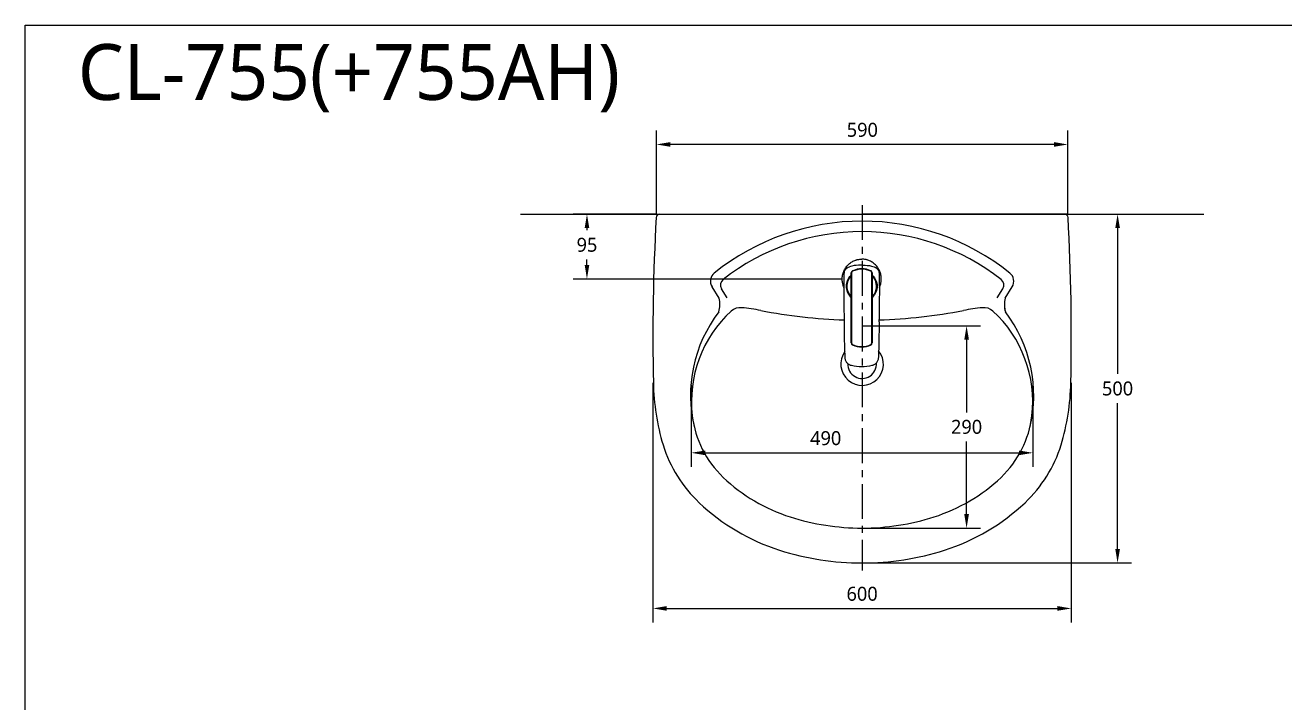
# Model space of a CAD drawing. Extents: x 0 to 6635, y -9 to 2100.
# Drawn here: x 0 to 1806, y 1120 to 2091 of the extents above; entities that cross this region are included whole.
import ezdxf

# ---------------------------------------------------------------- set-up
doc = ezdxf.new("R2010")
doc.units = 0
doc.header["$LTSCALE"] = 20
doc.header["$MEASUREMENT"] = 0
doc.linetypes.add('CENTER', pattern=[2, 1.25, -0.25, 0.25, -0.25])
doc.layers.get('0').update_dxf_attribs({"linetype": 'CONTINUOUS'})
doc.layers.get('DEFPOINTS').update_dxf_attribs({"linetype": 'CONTINUOUS'})
for name, color, linetype in [('1', 1, 'CONTINUOUS'), ('3', 3, 'CONTINUOUS'), ('5', 5, 'CONTINUOUS'), ('CENTER', 2, 'CENTER')]:
    doc.layers.add(name, color=color, linetype=linetype)
doc.styles.add('GHS', font='romans', dxfattribs={"bigfont": 'ghs'})
doc.styles.get("Standard").update_dxf_attribs({"font": 'NanumGothic.ttf'})
doc.dimstyles.get("Standard").update_dxf_attribs({"dimtxt": 2.5, "dimasz": 2, "dimexe": 2, "dimexo": 1, "dimgap": 1.5, "dimtad": 1, "dimdec": 0, "dimlfac": 10, "dimrnd": 0.5, "dimzin": 0, "dimdsep": 46, "dimtxsty": 'Standard', "dimcen": 0, "dimclrt": 2, "dimadec": 0, "dimazin": 0, "dimtfac": 1, "dimtdec": 0, "dimtmove": 0, "dimatfit": 3, "dimfxl": 0, "dimtolj": 1, "dimtzin": 0, "dimarcsym": 0})

# ---------------------------------------------------------------- blocks, each defined once
blk = doc.blocks.new('*D75')
at = {"layer": '3', "color": 3, "lineweight": -2}
for p, q in [((905, 1820.6), (905, 1940.5)), ((1495, 1820.6), (1495, 1940.5)), ((1475, 1920.5), (925, 1920.5))]:
    blk.add_line(p, q, dxfattribs=at)
at = {"layer": '3', "color": 3}
for points in [[(925, 1923.9), (925, 1917.2), (905, 1920.5)], [(1475, 1923.9), (1475, 1917.2), (1495, 1920.5)]]:
    blk.add_solid(points, dxfattribs=at)
at = {"layer": 'DEFPOINTS', "color": 0}
for p in [(905, 1920.5), (905, 1820.6), (1495, 1820.6)]:
    blk.add_point(p, dxfattribs=at)
at = {"layer": '3', "color": 2, "insert": (1200.3, 1941.4), "char_height": 20, "attachment_point": 5}
blk.add_mtext('\\A1;590', dxfattribs=at)
blk = doc.blocks.new('*D76')
at = {"layer": '1', "color": 3, "lineweight": -2}
for p, q in [((1200, 1660.6), (1369.8, 1660.6)), ((1349.8, 1640.6), (1349.8, 1536.5)), ((1349.8, 1390.6), (1349.8, 1494.7)), ((1200, 1370.6), (1369.8, 1370.6))]:
    blk.add_line(p, q, dxfattribs=at)
at = {"layer": '1', "color": 3}
for points in [[(1346.5, 1640.6), (1353.2, 1640.6), (1349.8, 1660.6)], [(1346.5, 1390.6), (1353.2, 1390.6), (1349.8, 1370.6)]]:
    blk.add_solid(points, dxfattribs=at)
at = {"layer": 'DEFPOINTS', "color": 0}
for p in [(1200, 1660.6), (1200, 1370.6), (1349.8, 1370.6)]:
    blk.add_point(p, dxfattribs=at)
at = {"layer": '1', "color": 2, "insert": (1349.8, 1515.6), "char_height": 20, "attachment_point": 5}
blk.add_mtext('\\A1;290', dxfattribs=at)
blk = doc.blocks.new('*D77')
at = {"layer": '1', "color": 3, "lineweight": -2}
for p, q in [((905, 1820.6), (785.5, 1820.6)), ((805.5, 1800.6), (805.5, 1797.5)), ((805.5, 1747.6), (805.5, 1755.7)), ((1170.8, 1727.6), (785.5, 1727.6))]:
    blk.add_line(p, q, dxfattribs=at)
at = {"layer": '1', "color": 3}
for points in [[(802.2, 1800.6), (808.8, 1800.6), (805.5, 1820.6)], [(802.2, 1747.6), (808.8, 1747.6), (805.5, 1727.6)]]:
    blk.add_solid(points, dxfattribs=at)
at = {"layer": 'DEFPOINTS', "color": 0}
for p in [(805.5, 1820.6), (905, 1820.6), (1170.8, 1727.6)]:
    blk.add_point(p, dxfattribs=at)
at = {"layer": '1', "color": 2, "insert": (805.5, 1776.6), "char_height": 20, "attachment_point": 5}
blk.add_mtext('\\A1;95', dxfattribs=at)
blk = doc.blocks.new('*D78')
at = {"layer": '1', "color": 3, "lineweight": -2}
for p, q in [((900, 1578.6), (900, 1235.4)), ((1500, 1578.6), (1500, 1235.4)), ((920, 1255.4), (1480, 1255.4))]:
    blk.add_line(p, q, dxfattribs=at)
at = {"layer": '1', "color": 3}
for points in [[(920, 1258.8), (920, 1252.1), (900, 1255.4)], [(1480, 1258.8), (1480, 1252.1), (1500, 1255.4)]]:
    blk.add_solid(points, dxfattribs=at)
at = {"layer": 'DEFPOINTS', "color": 0}
for p in [(900, 1578.6), (1500, 1578.6), (1500, 1255.4)]:
    blk.add_point(p, dxfattribs=at)
at = {"layer": '1', "color": 2, "insert": (1200, 1276.3), "char_height": 20, "attachment_point": 5}
blk.add_mtext('\\A1;600', dxfattribs=at)
blk = doc.blocks.new('*D79')
at = {"layer": '1', "color": 3, "lineweight": -2}
for p, q in [((955, 1576.1), (955, 1458.5)), ((1445, 1576.1), (1445, 1458.5)), ((975, 1478.5), (1425, 1478.5))]:
    blk.add_line(p, q, dxfattribs=at)
at = {"layer": '1', "color": 3}
for points in [[(975, 1481.8), (975, 1475.1), (955, 1478.5)], [(1425, 1481.8), (1425, 1475.1), (1445, 1478.5)]]:
    blk.add_solid(points, dxfattribs=at)
at = {"layer": 'DEFPOINTS', "color": 0}
for p in [(955, 1576.1), (1445, 1576.1), (1445, 1478.5)]:
    blk.add_point(p, dxfattribs=at)
at = {"layer": '1', "color": 2, "insert": (1147.8, 1499.4), "char_height": 20, "attachment_point": 5}
blk.add_mtext('\\A1;490', dxfattribs=at)
blk = doc.blocks.new('*D83')
at = {"layer": '1', "color": 3, "lineweight": -2}
for p, q in [((1495, 1820.6), (1586.3, 1820.6)), ((1566.3, 1800.6), (1566.3, 1591.5)), ((1566.3, 1340.6), (1566.3, 1549.7)), ((1200, 1320.6), (1586.3, 1320.6))]:
    blk.add_line(p, q, dxfattribs=at)
at = {"layer": '1', "color": 3}
for points in [[(1563, 1800.6), (1569.7, 1800.6), (1566.3, 1820.6)], [(1563, 1340.6), (1569.7, 1340.6), (1566.3, 1320.6)]]:
    blk.add_solid(points, dxfattribs=at)
at = {"layer": 'DEFPOINTS', "color": 0}
for p in [(1495, 1820.6), (1200, 1320.6), (1566.3, 1320.6)]:
    blk.add_point(p, dxfattribs=at)
at = {"layer": '1', "color": 2, "insert": (1566.3, 1570.6), "char_height": 20, "attachment_point": 5}
blk.add_mtext('\\A1;500', dxfattribs=at)

msp = doc.modelspace()

# ---------------------------------------------------------------- linework, layer by layer
at = {"color": 7}
for p, q in [((905, 1820.60602), (1200, 1820.60602)), ((1495, 1820.60602), (1200, 1820.60602)), ((994.93271, 1700.31033), (984.78705, 1716.51156)), ((1405.06729, 1700.31033), (1415.21295, 1716.51156)), ((1006.51731, 1700.65268), (998.30894, 1713.76032)), ((1393.48269, 1700.65268), (1401.69106, 1713.76032))]:
    msp.add_line(p, q, dxfattribs=at)
for centre, radius, start, end in [((4028.00519, 1643.81492), 3128.0052, 176.84666698, 181.18847133), ((909.72854, 1815.60602), 5, 90, 176.84666698), ((1200, 1471.80393), 338.80208, 90, 128.71023198), ((1200, 1471.80393), 338.80208, 51.28976802, 90), ((1490.27146, 1815.60602), 5, 3.15333302, 90), ((-1628.00519, 1643.81492), 3128.0052, 358.81152867, 3.15333302), ((1200, 1471.80393), 323.80208, 90, 128.00461267), ((1200, 1471.80393), 323.80208, 51.99538733, 90), ((997.5, 1724.47277), 15, 128.71023198, 212.0559534), ((1402.5, 1724.47277), 15, 327.9440466, 51.28976802), ((1006.78424, 1719.06779), 10, 128.00461267, 212.0559534), ((1393.21576, 1719.06779), 10, 327.9440466, 51.99538733), ((955.23192, 1691.04073), 40.7686, 344.82129109, 13.14234887), ((1444.76808, 1691.04073), 40.7686, 166.85765113, 195.17870891), ((1149.64007, 1561.00873), 195.6793, 142.41302408, 193.74921933), ((1131.82025, 1551.79432), 176.47871, 132.58530379, 186.57636753), ((1025.48572, 1666.60602), 20, 84.31272434, 130.86788306), ((997.73807, 1387.98429), 300, 79.05464263, 84.31272434), ((1200, 2433.85602), 765.25, 259.05464263, 268.10974854), ((1200, 2433.85602), 765.25, 271.81365541, 280.94535737), ((1402.26193, 1387.98429), 300, 95.68727566, 100.94535737), ((1374.51428, 1666.60602), 20, 49.13211694, 95.68727566), ((1268.17975, 1551.79432), 176.47871, 353.42363247, 47.41469621), ((1444.76808, 1691.04073), 40.7686, 185.95020128, 195.17870891), ((1250.35993, 1561.00873), 195.6793, 346.25078067, 37.58697592), ((1200, 1605.60602), 30.5, 143.93687642, 39.09022168), ((1200, 1605.60602), 20.5, 177.96871446, 4.87642632), ((1236.14833, 1585.62081), 335.54202, 181.14151573, 196.59925151), ((1163.85167, 1585.62081), 335.54202, 343.40074849, 358.85848427), ((1100.5, 1548.60602), 145, 186.74220945, 226.56150165), ((1299.5, 1548.60602), 145, 313.43849835, 353.25779055), ((1100.5, 1548.60602), 195, 197.56280558, 226.56150165), ((1299.5, 1548.60602), 195, 313.43849835, 342.43719442), ((1172.69543, 1624.84786), 250, 226.56150165, 252.33902785), ((1227.30457, 1624.84786), 250, 287.66097215, 313.43849835), ((1172.69543, 1624.84786), 300, 226.56150165, 252.33902785), ((1227.30457, 1624.84786), 300, 287.66097215, 313.43849835), ((1200, 1710.60602), 340, 252.33902785, 270), ((1200, 1710.60602), 340, 270, 287.66097215), ((1200, 1710.60602), 390, 252.33902785, 270), ((1200, 1710.60602), 390, 270, 287.66097215)]:
    msp.add_arc(centre, radius, start, end, dxfattribs=at)
at = {"layer": '1'}
msp.add_line((710, 1820.60602), (1690, 1820.60602), dxfattribs=at)
at = {"layer": '1', "color": 7, "linetype": 'Continuous'}
for p, q in [((1184.4889, 1736.45473), (1184.4889, 1736.49836)), ((1184.4889, 1635.97333), (1184.4889, 1736.45473)), ((1184.9889, 1736.446), (1184.9889, 1635.9646)), ((1186.16048, 1739.1878), (1186.16048, 1739.14417)), ((1212.81731, 1739.14417), (1212.81731, 1739.1878)), ((1213.9889, 1635.9646), (1213.9889, 1736.446)), ((1214.4889, 1736.49836), (1214.4889, 1736.45473)), ((1214.4889, 1736.45473), (1214.4889, 1635.97333)), ((1178.1889, 1717.83294), (1178.1889, 1717.65863)), ((1178.1889, 1717.48432), (1178.1889, 1717.17927)), ((1220.7889, 1717.65863), (1220.7889, 1717.83294)), ((1220.7889, 1717.17927), (1220.7889, 1717.48432))]:
    msp.add_line(p, q, dxfattribs=at)
for centre, major_axis, ratio, start_param, end_param in [((1187.4889, 1736.49836), (3, 0), 0.999848, 2.0295203772, 3.1415926536), ((1187.4889, 1736.45473), (-3, 0), 0.999848, 5.1711130308, 6.2831853072), ((1184.9889, 1736.45473), (0.5, 0), 0.017452, 3.1415926536, 4.7123889804), ((1187.4889, 1736.446), (2.5, 0), 0.999848, 2.0295203772, 3.1415926536), ((1199.4889, 1712.2037), (30.1, 0), 0.999848, 1.1120722764, 2.0295203772), ((1199.4889, 1712.16007), (-30.1, 0), 0.999848, 4.25366493, 5.1711130308), ((1186.38189, 1738.69593), (-0.22138, 0.44832), 0.007728, 0.0156492517, 1.5864455785), ((1199.4889, 1712.15135), (29.6, 0), 0.999848, 1.1120722764, 2.0295203772), ((1212.59591, 1738.69593), (0.22138, 0.44832), 0.007728, 4.6967397287, 6.2675360555), ((1211.4889, 1736.446), (2.5, 0), 0.999848, 0, 1.1120722764), ((1211.4889, 1736.49836), (3, 0), 0.999848, 0, 1.1120722764), ((1211.4889, 1736.45473), (-3, 0), 0.999848, 3.1415926536, 4.25366493), ((1213.9889, 1736.45473), (0.5, 0), 0.017452, 4.7123889804, 6.2831853072), ((1199.4889, 1717.98086), (-21.4, 0), 0.996167, 6.2604087729, 6.2831853072), ((1199.4889, 1717.98086), (-21.4, 0), 0.996167, 0, 0.1433351484), ((1199.4889, 1717.48432), (-21.3, 0), 0.996195, 5.4937619843, 6.2831853072), ((1199.4889, 1717.17927), (-21.3, 0), 0.996195, 5.4937619843, 6.2831853072), ((1199.4889, 1717.65863), (-21.3, 0), 0.996195, 5.8189168335, 6.2831853072), ((1199.4889, 1717.83294), (-21.3, 0), 0.996195, 6.0155608798, 6.2831853072), ((1199.4889, 1717.17927), (-21.3, 0), 0.996195, 0, 0.7895214891), ((1199.4889, 1717.17927), (-21.3, 0), 0.996195, 2.3520711434, 3.9310159553), ((1199.4889, 1717.48432), (-21.3, 0), 0.996195, 3.1415926325, 3.9116755375), ((1199.4889, 1717.65863), (-21.3, 0), 0.996195, 3.1415926325, 3.4862842697), ((1199.4889, 1717.83294), (-21.3, 0), 0.996195, 3.1415926325, 3.4531993677), ((1199.4889, 1717.98086), (21.5, 0), 0.996167, 6.0138918981, 6.2831853072), ((1199.4889, 1717.98086), (-21.4, 0), 0.996167, 2.9982575117, 3.2607768367), ((1187.4889, 1635.97333), (-3, 0), 0.999848, 0, 1.1120722764), ((1184.9889, 1635.97333), (0.5, 0), 0.017452, 3.1415926536, 4.7123889804), ((1187.4889, 1635.9646), (2.5, 0), 0.999848, 3.1415926536, 4.25366493), ((1186.38189, 1633.73212), (0.22138, 0.44832), 0.007728, 3.1259434019, 4.6967397287), ((1199.4889, 1660.26798), (-30.1, 0), 0.999848, 1.1120722764, 2.0295203772), ((1199.4889, 1660.25925), (29.6, 0), 0.999848, 4.25366493, 5.1711130308), ((1211.4889, 1635.9646), (2.5, 0), 0.999848, 5.1711130308, 6.2831853072), ((1212.59591, 1633.73212), (-0.22138, 0.44832), 0.007728, 1.5864455785, 3.1572419053), ((1211.4889, 1635.97333), (-3, 0), 0.999848, 2.0295203772, 3.1415926536), ((1213.9889, 1635.97333), (0.5, 0), 0.017452, 4.7123889804, 6.2831853072)]:
    msp.add_ellipse(centre, major_axis=major_axis, ratio=ratio, start_param=start_param, end_param=end_param, dxfattribs=at)
for points, knots in [([(1174.25574, 1715.22754), (1174.19419, 1715.35806), (1173.75327, 1716.31153), (1173.0276, 1718.13615), (1172.38722, 1720.32857), (1171.99934, 1722.11959), (1171.6961, 1723.93164), (1171.38981, 1727.14772), (1171.56753, 1730.88058), (1172.28593, 1734.56505), (1173.36298, 1738.17985), (1175.37521, 1742.49745), (1178.79252, 1747.13291), (1183.09891, 1751.00833), (1187.29183, 1753.44493), (1190.45156, 1754.66847), (1192.30619, 1755.22303), (1195.12926, 1755.9078), (1197.55129, 1756.16549), (1199.4889, 1756.16549)], [0, 0, 0, 0, 0.0079032457, 0.0575080856, 0.1071129256, 0.1319153456, 0.1567177655, 0.2063226055, 0.3055322854, 0.3551371254, 0.4047419654, 0.5039516453, 0.6031613252, 0.7023710051, 0.801580685, 0.851185525, 0.875987945, 0.900790365, 1, 1, 1, 1]), ([(1224.72205, 1715.22753), (1224.78361, 1715.35805), (1225.22453, 1716.31152), (1225.9502, 1718.13615), (1226.59058, 1720.32857), (1226.97846, 1722.11958), (1227.28171, 1723.93163), (1227.58799, 1727.14771), (1227.41027, 1730.88058), (1226.69186, 1734.56504), (1225.61483, 1738.17985), (1223.60259, 1742.49744), (1220.18528, 1747.1329), (1215.8789, 1751.00832), (1211.68597, 1753.44492), (1208.52624, 1754.66847), (1206.67161, 1755.22303), (1203.84853, 1755.9078), (1201.42651, 1756.16549), (1199.4889, 1756.16549)], [0, 0, 0, 0, 0.0079032457, 0.0575080856, 0.1071129256, 0.1319153456, 0.1567177655, 0.2063226055, 0.3055322854, 0.3551371254, 0.4047419654, 0.5039516453, 0.6031613252, 0.7023710051, 0.801580685, 0.851185525, 0.875987945, 0.900790365, 1, 1, 1, 1]), ([(1174.73805, 1670.22762), (1174.69801, 1671.85121), (1174.49403, 1680.66588), (1174.25601, 1696.67984), (1174.22916, 1716.50528), (1174.36179, 1729.13518), (1174.44663, 1734.5717)], [0, 0, 0, 0, 0.0757276378, 0.4111013698, 0.7464751018, 1, 1, 1, 1]), ([(1174.44663, 1734.57171), (1174.48287, 1736.89493), (1175.03231, 1739.20077), (1177.53839, 1743.12436), (1179.46756, 1744.60216), (1181.72002, 1745.23988)], [0, 0, 0, 0, 0.5, 0.5, 1, 1, 1, 1]), ([(1199.40227, 1747.69045), (1198.90515, 1747.69067), (1198.40804, 1747.68517), (1193.68407, 1747.57838), (1189.46661, 1747.06808), (1184.12458, 1745.88341), (1182.91739, 1745.57887), (1181.72002, 1745.23988)], [0, 0, 0, 0, 0.0832697347, 0.0832697347, 0.7914920611, 0.7914920611, 1, 1, 1, 1]), ([(1199.57554, 1747.69045), (1200.07265, 1747.69067), (1200.56977, 1747.68517), (1205.29373, 1747.57838), (1209.5112, 1747.06808), (1214.85323, 1745.88341), (1216.06042, 1745.57887), (1217.25778, 1745.23988)], [0, 0, 0, 0, 0.0832697301, 0.0832697301, 0.7914920601, 0.7914920601, 1, 1, 1, 1]), ([(1217.25778, 1745.23988), (1219.51075, 1744.60201), (1221.45541, 1743.10364), (1223.94073, 1739.20389), (1224.49495, 1736.89384), (1224.53117, 1734.57171)], [0, 0, 0, 0, 0.5, 0.5, 1, 1, 1, 1]), ([(1224.53117, 1734.5717), (1224.616, 1729.13518), (1224.74863, 1716.50528), (1224.72179, 1696.67984), (1224.48377, 1680.66588), (1224.27979, 1671.85121), (1224.23975, 1670.22762)], [0, 0, 0, 0, 0.2535248982, 0.5888986302, 0.9242723622, 1, 1, 1, 1]), ([(1184.46455, 1701.29781), (1184.28423, 1701.46529), (1182.03837, 1703.62525), (1178.66833, 1708.71532), (1176.89919, 1717.30667), (1178.66833, 1725.89802), (1182.03796, 1730.98748), (1184.2832, 1733.14706), (1184.46297, 1733.31406)], [0, 0, 0, 0, 0.0205573878, 0.2602936828, 0.500029981, 0.7397662792, 0.9795025743, 1, 1, 1, 1]), ([(1184.49525, 1732.69629), (1183.08146, 1731.32476), (1179.52326, 1726.78784), (1176.98289, 1717.35047), (1179.35726, 1708.53448), (1182.32936, 1704.37832), (1183.21115, 1703.36089)], [0, 0, 0, 0, 0.1822338912, 0.5288018467, 0.8753698073, 1, 1, 1, 1]), ([(1214.39068, 1701.90753), (1214.61781, 1702.12582), (1218.64752, 1706.18055), (1222.76228, 1716.40987), (1219.15504, 1727.45745), (1215.42847, 1731.77336), (1214.51845, 1732.65763)], [0, 0, 0, 0, 0.0276047619, 0.5005743768, 0.8884228338, 1, 1, 1, 1]), ([(1214.51484, 1733.31406), (1214.6946, 1733.14706), (1216.93984, 1730.98748), (1220.30947, 1725.89802), (1222.07861, 1717.30667), (1220.30947, 1708.71532), (1216.93944, 1703.62525), (1214.69357, 1701.46529), (1214.51326, 1701.29781)], [0, 0, 0, 0, 0.020497447, 0.260233742, 0.4999700402, 0.7397063384, 0.9794426335, 1, 1, 1, 1]), ([(1174.6319, 1658.13764), (1174.62203, 1659.14521), (1174.63785, 1661.16053), (1174.68548, 1663.1752), (1174.72938, 1665.18996), (1174.76954, 1667.20483), (1174.7629, 1669.22031), (1174.73805, 1670.22762)], [0, 0, 0, 0, 0.25, 0.5, 0.5, 0.75, 1, 1, 1, 1]), ([(1224.23975, 1670.22762), (1224.2149, 1669.22031), (1224.20826, 1667.20483), (1224.24843, 1665.18996), (1224.29233, 1663.1752), (1224.33996, 1661.16053), (1224.35577, 1659.14521), (1224.3459, 1658.13764)], [0, 0, 0, 0, 0.25, 0.5, 0.5, 0.75, 1, 1, 1, 1]), ([(1175.63803, 1614.96919), (1175.4229, 1620.81054), (1175.01453, 1633.84174), (1174.73978, 1648.23415), (1174.64518, 1656.78155), (1174.6319, 1658.13764)], [0, 0, 0, 0, 0.4061200197, 0.9057784797, 1, 1, 1, 1]), ([(1224.3459, 1658.13764), (1224.33262, 1656.78155), (1224.23803, 1648.23415), (1223.96326, 1633.84174), (1223.55491, 1620.81054), (1223.33977, 1614.96919)], [0, 0, 0, 0, 0.0942215203, 0.5938799803, 1, 1, 1, 1]), ([(1184.95174, 1603.43729), (1184.62702, 1603.5104), (1183.98383, 1603.68422), (1182.73222, 1604.14085), (1181.25095, 1604.91075), (1179.65794, 1606.12311), (1178.29034, 1607.58277), (1177.1793, 1609.24423), (1176.34824, 1611.0606), (1175.81403, 1612.98434), (1175.66245, 1614.30631), (1175.63804, 1614.96915)], [0, 0, 0, 0, 0.0624998655, 0.1250000708, 0.2500004815, 0.3750008921, 0.5000013027, 0.6250017134, 0.750002124, 0.8750025346, 1, 1, 1, 1]), ([(1223.33977, 1614.96916), (1223.31535, 1614.30633), (1223.16378, 1612.98435), (1222.62956, 1611.0606), (1221.79851, 1609.24423), (1220.68747, 1607.58277), (1219.31986, 1606.12311), (1217.72684, 1604.91075), (1216.24558, 1604.14085), (1214.99397, 1603.68422), (1214.35078, 1603.5104), (1214.02606, 1603.43729)], [0, 0, 0, 0, 0.1249984036, 0.2499986802, 0.3749989568, 0.4999992334, 0.62499951, 0.7499997866, 0.8750000632, 0.9375002015, 1, 1, 1, 1])]:
    msp.add_open_spline(points, degree=3, knots=knots, dxfattribs=at)
for points in [[(1199.4889, 1601.81691), (1194.58251, 1601.81691), (1189.73711, 1602.35988), (1184.95174, 1603.43729)], [(1214.02606, 1603.43729), (1209.24068, 1602.35988), (1204.39529, 1601.81691), (1199.4889, 1601.81691)]]:
    msp.add_open_spline(points, degree=3, dxfattribs=at)
at = {"layer": '5', "color": 212}
msp.add_lwpolyline([(0, 2091.46318), (3100, 2091.46318), (3100, -8.53682), (0, -8.53682)], close=True, dxfattribs=at)
at = {"layer": 'CENTER', "color": 1, "linetype": 'CENTER', "ltscale": 2}
msp.add_line((1200, 1833.71481), (1200, 1309.87756), dxfattribs=at)

# ---------------------------------------------------------------- texts
at = {"insert": (75.39195, 2064.36912), "char_height": 80, "width": 1469.8927342, "attachment_point": 1, "style": 'GHS'}
msp.add_mtext('{\\fNanumGothic|b0|i0|c0|p50;CL-755(+755AH)}', dxfattribs=at)

# ---------------------------------------------------------------- dimensions: what is measured, and where the dimension line sits
at = {"layer": '1'}
dim = msp.add_linear_dim(base=(805.50056, 1820.60602), p1=(1170.79606, 1727.60602), p2=(905, 1820.60602), angle=90, text='95', dimstyle='Standard', override={"dimtxt": 20, "dimasz": 20, "dimexe": 20, "dimexo": 0, "dimgap": 10, "dimtih": 1, "dimtoh": 1, "dimdec": 4, "dimlfac": 1, "dimzin": 8, "dimclrd": 3, "dimclre": 3, "dimtdec": 4}, dxfattribs=at)
dim.commit()
dim.dimension.update_dxf_attribs({"geometry": '*D77', "text_midpoint": (805.50056, 1776.60602), "dimtype": 160})
for base, p1, p2, picture, middle in [((1566.33201, 1320.60602), (1495, 1820.60602), (1200, 1320.60602), '*D83', (1566.33201, 1570.60602)), ((1349.82252, 1370.60602), (1200, 1660.60602), (1200, 1370.60602), '*D76', (1349.82252, 1515.60602))]:
    dim = msp.add_linear_dim(base=base, p1=p1, p2=p2, angle=90, dimstyle='Standard', override={"dimtxt": 20, "dimasz": 20, "dimexe": 20, "dimexo": 0, "dimgap": 10, "dimtih": 1, "dimtoh": 1, "dimdec": 4, "dimlfac": 1, "dimzin": 8, "dimclrd": 3, "dimclre": 3, "dimtdec": 4}, dxfattribs=at)
    dim.commit()
    dim.dimension.update_dxf_attribs({"geometry": picture, "text_midpoint": middle})
for base, p1, p2, picture, middle in [((1500, 1255.43352), (900, 1578.64532), (1500, 1578.64532), '*D78', (1200, 1255.43352)), ((1445, 1478.47858), (955, 1576.14318), (1445, 1576.14318), '*D79', (1147.8376, 1478.47858))]:
    dim = msp.add_linear_dim(base=base, p1=p1, p2=p2, dimstyle='Standard', override={"dimtxt": 20, "dimasz": 20, "dimexe": 20, "dimexo": 0, "dimgap": 10, "dimdec": 4, "dimlfac": 1, "dimzin": 8, "dimclrd": 3, "dimclre": 3, "dimtdec": 4}, dxfattribs=at)
    dim.commit()
    dim.dimension.update_dxf_attribs({"geometry": picture, "text_midpoint": middle, "dimtype": 160})
at = {"layer": '3'}
dim = msp.add_linear_dim(base=(905, 1920.51929), p1=(1495, 1820.60602), p2=(905, 1820.60602), dimstyle='Standard', override={"dimtxt": 20, "dimasz": 20, "dimexe": 20, "dimexo": 0, "dimgap": 10, "dimdec": 4, "dimlfac": 1, "dimzin": 8, "dimclrd": 3, "dimclre": 3, "dimtdec": 4}, dxfattribs=at)
dim.commit()
dim.dimension.update_dxf_attribs({"geometry": '*D75', "text_midpoint": (1200.28412, 1920.51929), "dimtype": 160})

doc.saveas('drawing.dxf')
